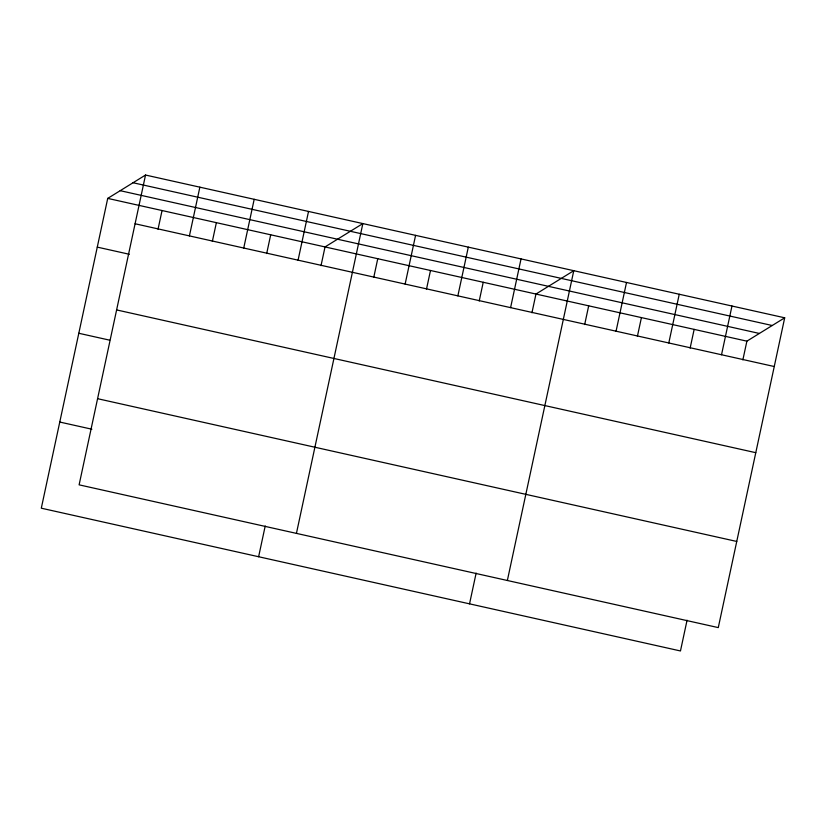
<?xml version="1.0" encoding="UTF-8"?>
<svg xmlns="http://www.w3.org/2000/svg" width="826" height="826" viewBox="0 0 826 826"><rect width="100%" height="100%" fill="white"/><g stroke="black" fill="none" stroke-linecap="round" stroke-linejoin="round"><path stroke-width="1.24" d="M145.531 175.04L79.11 484.841L718.279 627.605L784.7 317.803L145.531 175.04L107.721 198.395L41.3 508.196L680.469 650.96L687.067 620.192M158.024 229.267L162.051 210.527M189.412 235.906L199.861 187.172M212.354 241.399L216.371 222.659M243.742 248.037L254.191 199.314M266.684 253.541L270.701 234.791M298.072 260.169L308.521 211.446M258.621 556.734L265.218 525.966M321.015 265.673L325.031 246.933L362.851 223.578L296.431 533.389M373.744 277.453L377.761 258.703M405.132 284.082L415.581 235.358M426.474 289.224L430.501 270.484M457.862 295.863L468.311 247.139M479.214 301.005L483.231 282.265M510.592 307.644L521.041 258.91M469.54 603.847L476.137 573.079M531.944 312.786L535.96 294.046L573.771 270.691L507.36 580.502M584.674 324.556L588.69 305.816M616.062 331.195L626.511 282.471M637.404 336.337L641.42 317.597M668.792 342.976L679.24 294.252M690.133 348.118L694.15 329.378M721.521 354.757L731.97 306.023M742.863 359.899L746.89 341.159L784.7 317.803M133.048 182.742L772.217 325.506M120.193 190.682L759.362 333.446M107.721 198.395L746.89 341.159M135.082 223.763L774.251 366.527M97.272 247.119L129.372 254.284M116.611 309.926L755.78 452.689M78.8 333.27L109.672 340.167M97.582 398.69L736.751 541.453M59.771 422.045L91.872 429.21"/></g></svg>
